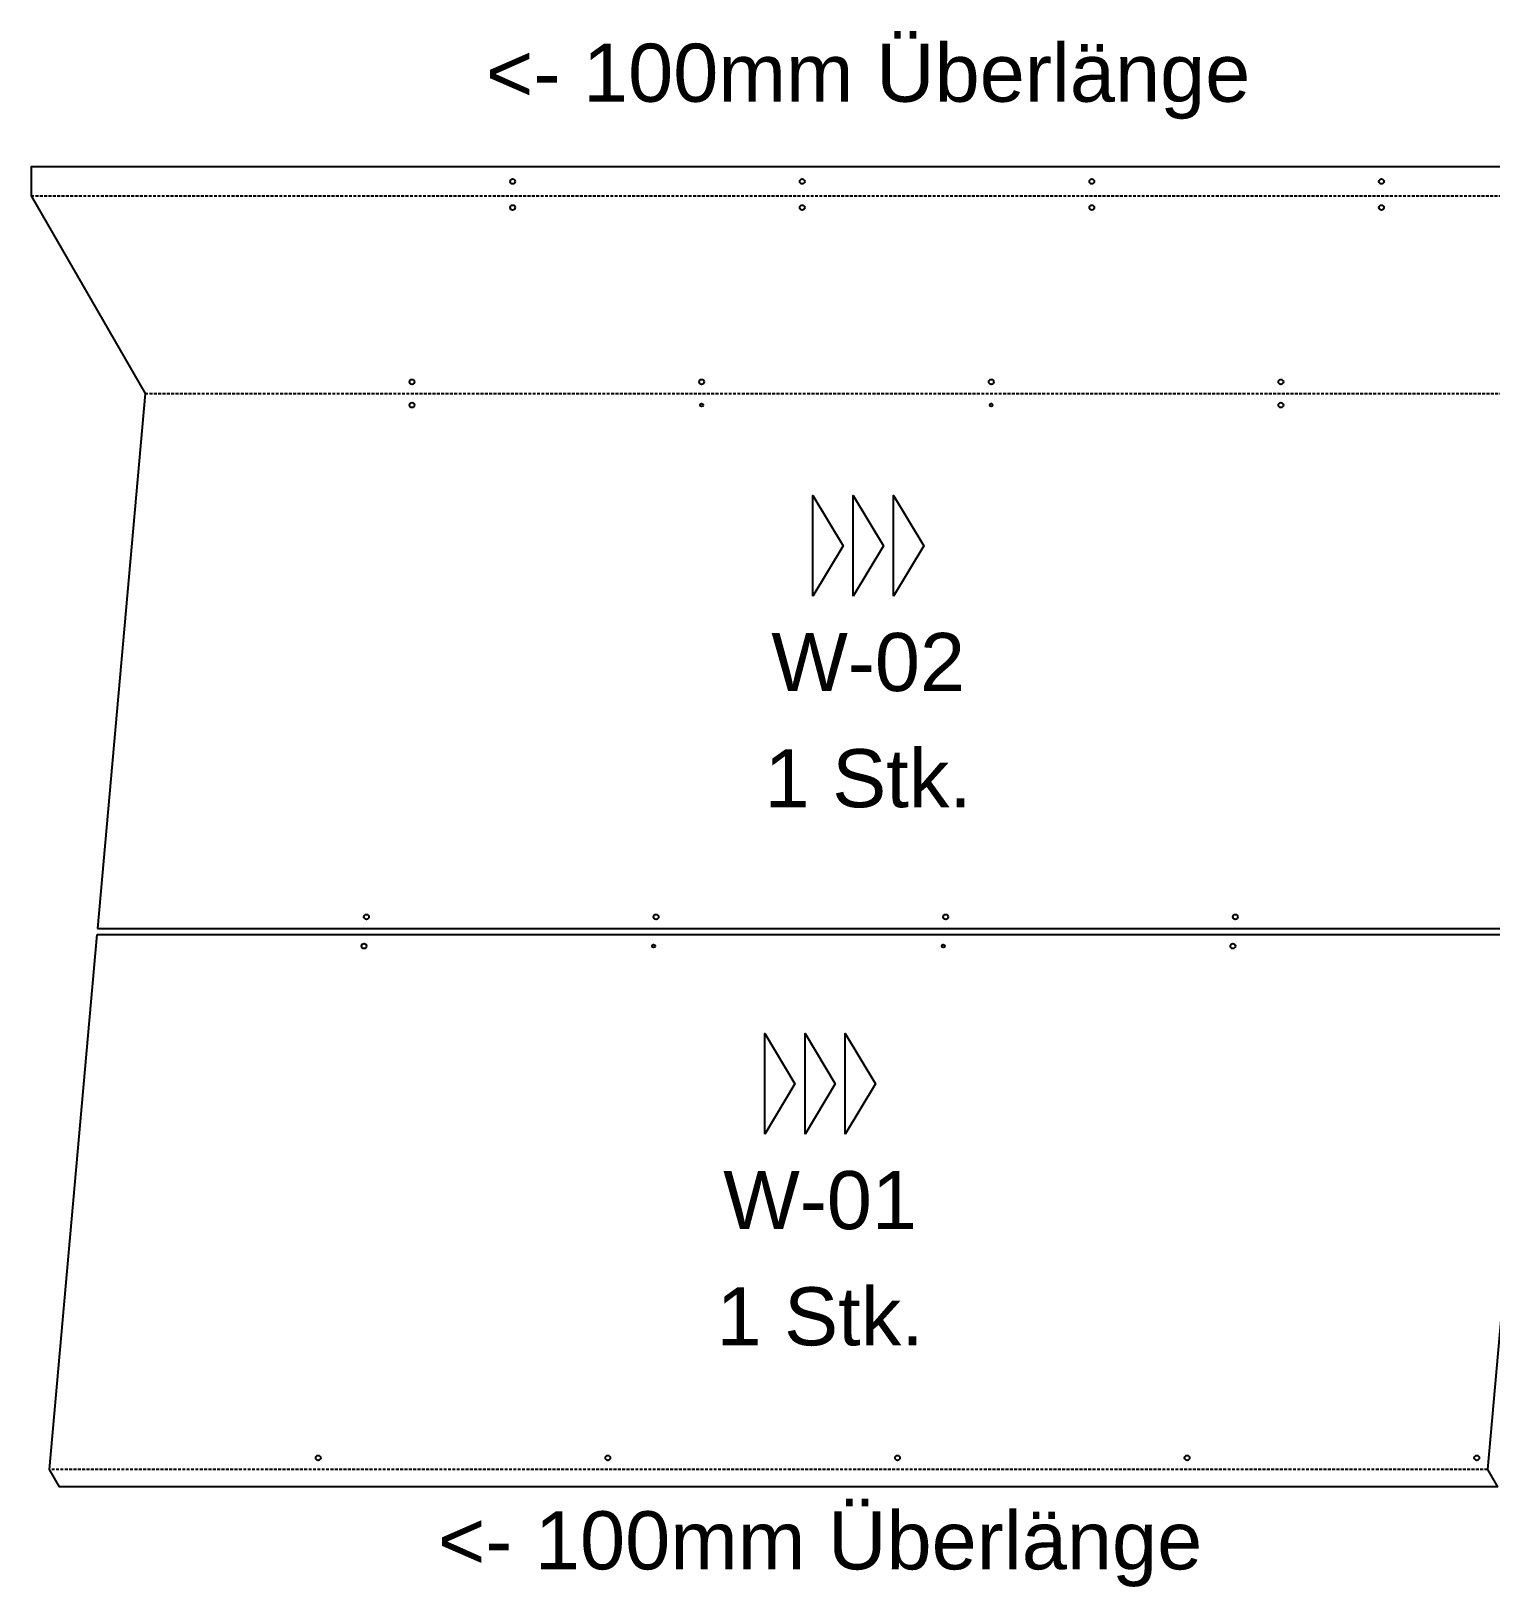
# Model space of a CAD drawing. Header units: millimetres. Extents: x 3800000 to 6300000, y 450000 to 1350000.
# Drawn here: x 6180535 to 6183049, y 1208498 to 1211176 of the extents above; entities that cross this region are included whole.
import ezdxf

# ---------------------------------------------------------------- set-up
doc = ezdxf.new("R2010")
doc.units = ezdxf.units.MM
doc.linetypes.add('Strichliert 5_2.5mm', pattern=[7.5, 5, -2.5])
for name, color, linetype, true_color in [('ANSICHT Paneel Verlegerichtung', 1, 'Continuous', 0xff0000), ('Bohr', 3, 'Continuous', 0x00ff00), ('FERTIGUNG 04 Fräsung Rückseite 135°', 5, 'Strichliert 5_2.5mm', 0x0000ff), ('FERTIGUNG 04 Fräsung Rückseite 90°', 4, 'Strichliert 5_2.5mm', 0x00ffff), ('Outside', 2, 'Continuous', 0xffff00), ('TXT', 7, 'Continuous', 0xffffff)]:
    doc.layers.add(name, color=color, linetype=linetype, true_color=true_color)
doc.styles.add('Arial Regular', font='arial.ttf')

msp = doc.modelspace()

# ---------------------------------------------------------------- linework, layer by layer
at = {"layer": 'ANSICHT Paneel Verlegerichtung'}
for points in [[(6181881.5, 1210203.1), (6181881.5, 1210376.7), (6181933.5, 1210289.9)], [(6181950.9, 1210203.1), (6181950.9, 1210376.7), (6182003, 1210289.9)], [(6182020.3, 1210203.1), (6182020.3, 1210376.7), (6182072.4, 1210289.9)], [(6181798.7, 1209277), (6181798.7, 1209450.6), (6181850.7, 1209363.8)], [(6181868.1, 1209277), (6181868.1, 1209450.6), (6181920.1, 1209363.8)], [(6181937.5, 1209277), (6181937.5, 1209450.6), (6181989.6, 1209363.8)]]:
    msp.add_lwpolyline(points, close=True, dxfattribs=at)
at = {"layer": 'Bohr', "linetype": 'ByBlock', "lineweight": -2}
for centre, radius in [((6181364.6, 1210917.1, 0.6), 4.25), ((6181863.3, 1210917.1, 0.6), 4.25), ((6182362, 1210917.1, 0.6), 4.25), ((6182860.7, 1210917.1, 0.6), 4.25), ((6181364.6, 1210872.1, 0), 4.25), ((6181863.3, 1210872.1, 0), 4.25), ((6182362, 1210872.1, 0), 4.25), ((6182860.7, 1210872.1, 0), 4.25), ((6181191.4, 1210572.1, 0), 4.25), ((6181690.1, 1210572.1, 0), 4.25), ((6182188.8, 1210572.1, 0), 4.25), ((6182687.5, 1210572.1, 0), 4.25), ((6181191.4, 1210532.1), 4.25), ((6181690.1, 1210532.1), 2.55), ((6182188.8, 1210532.1), 2.55), ((6182687.5, 1210532.1), 4.25), ((6181112.9, 1209651.2, 0), 4.25), ((6181611.6, 1209651.2, 0), 4.25), ((6182110.3, 1209651.2, 0), 4.25), ((6182609, 1209651.2, 0), 4.25), ((6181108.7, 1209601, -0.6), 4.25), ((6181607.4, 1209601, -0.6), 2.55), ((6182106.2, 1209601, -0.6), 2.55), ((6182604.9, 1209601, -0.6), 4.25), ((6181029.9, 1208720), 4.25), ((6181528.6, 1208720), 4.25), ((6182027.3, 1208720), 4.25), ((6182526, 1208720), 4.25), ((6183024.8, 1208720), 4.25)]:
    msp.add_circle(centre, radius, dxfattribs=at)
at = {"layer": 'FERTIGUNG 04 Fräsung Rückseite 135°'}
for p, q in [((6180731.7, 1210552.1, 0.6), (6183208.1, 1210552.1, 0.6)), ((6183043.4, 1208700, 0), (6180567, 1208700, 0))]:
    msp.add_line(p, q, dxfattribs=at)
at = {"layer": 'FERTIGUNG 04 Fräsung Rückseite 90°'}
msp.add_line((6180535.4, 1210892.1, 0.6), (6183404.4, 1210892.1, 0.6), dxfattribs=at)
at = {"layer": 'Outside'}
for points in [[(6180650, 1209631.2), (6183126.4, 1209631.2), (6183208.1, 1210552.1), (6183404.4, 1210892.1), (6183404.4, 1210942.1), (6180535.4, 1210942.1), (6180535.4, 1210892.1), (6180731.7, 1210552.1)], [(6180649.1, 1209621), (6183125.5, 1209621), (6183043.4, 1208700), (6183060.7, 1208670), (6180584.3, 1208670), (6180567, 1208700)]]:
    msp.add_lwpolyline(points, close=True, dxfattribs=at)

# ---------------------------------------------------------------- texts
at = {"layer": 'TXT', "color": 1, "true_color": 0xff0000, "char_height": 100, "width": 2791.304, "attachment_point": 5, "style": 'Arial Regular'}
for insert in [(6181976.9, 1211089.2, 0), (6181894.1, 1208563)]:
    msp.add_mtext('<- 100mm Überlänge', dxfattribs=dict(at, insert=insert))
at = {"layer": 'TXT', "char_height": 100, "attachment_point": 5, "style": 'Arial Regular'}
for s, insert, width in [('W-02', (6181976.9, 1210089.2, 0), 846.739), ('1 Stk.', (6181976.9, 1209889.2, 0), 857.609), ('W-01', (6181894.1, 1209163), 810.87), ('1 Stk.', (6181894.1, 1208963), 857.609)]:
    msp.add_mtext(s, dxfattribs=dict(at, insert=insert, width=width))

doc.saveas('drawing.dxf')
